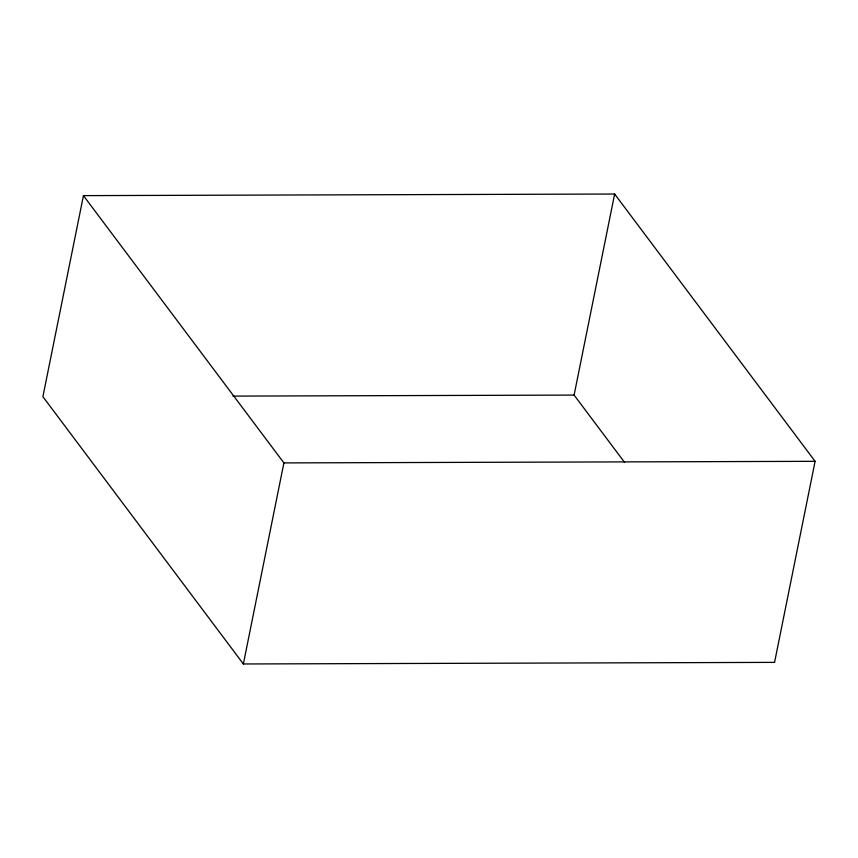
<?xml version="1.0" encoding="UTF-8"?>
<svg xmlns="http://www.w3.org/2000/svg" width="858" height="858" viewBox="0 0 858 858"><rect width="100%" height="100%" fill="white"/><g stroke="black" fill="none" stroke-linecap="round" stroke-linejoin="round"><path stroke-width="1.29" d="M83.441 195.624L42.9 396.675L243.361 663.974L774.56 662.376L815.1 461.325L614.639 194.026L83.441 195.624L283.901 462.912L243.361 663.974M624.613 462.441L574.099 395.088L614.639 194.026M232.904 396.106L574.099 395.088M283.901 462.912L815.1 461.325"/></g></svg>
